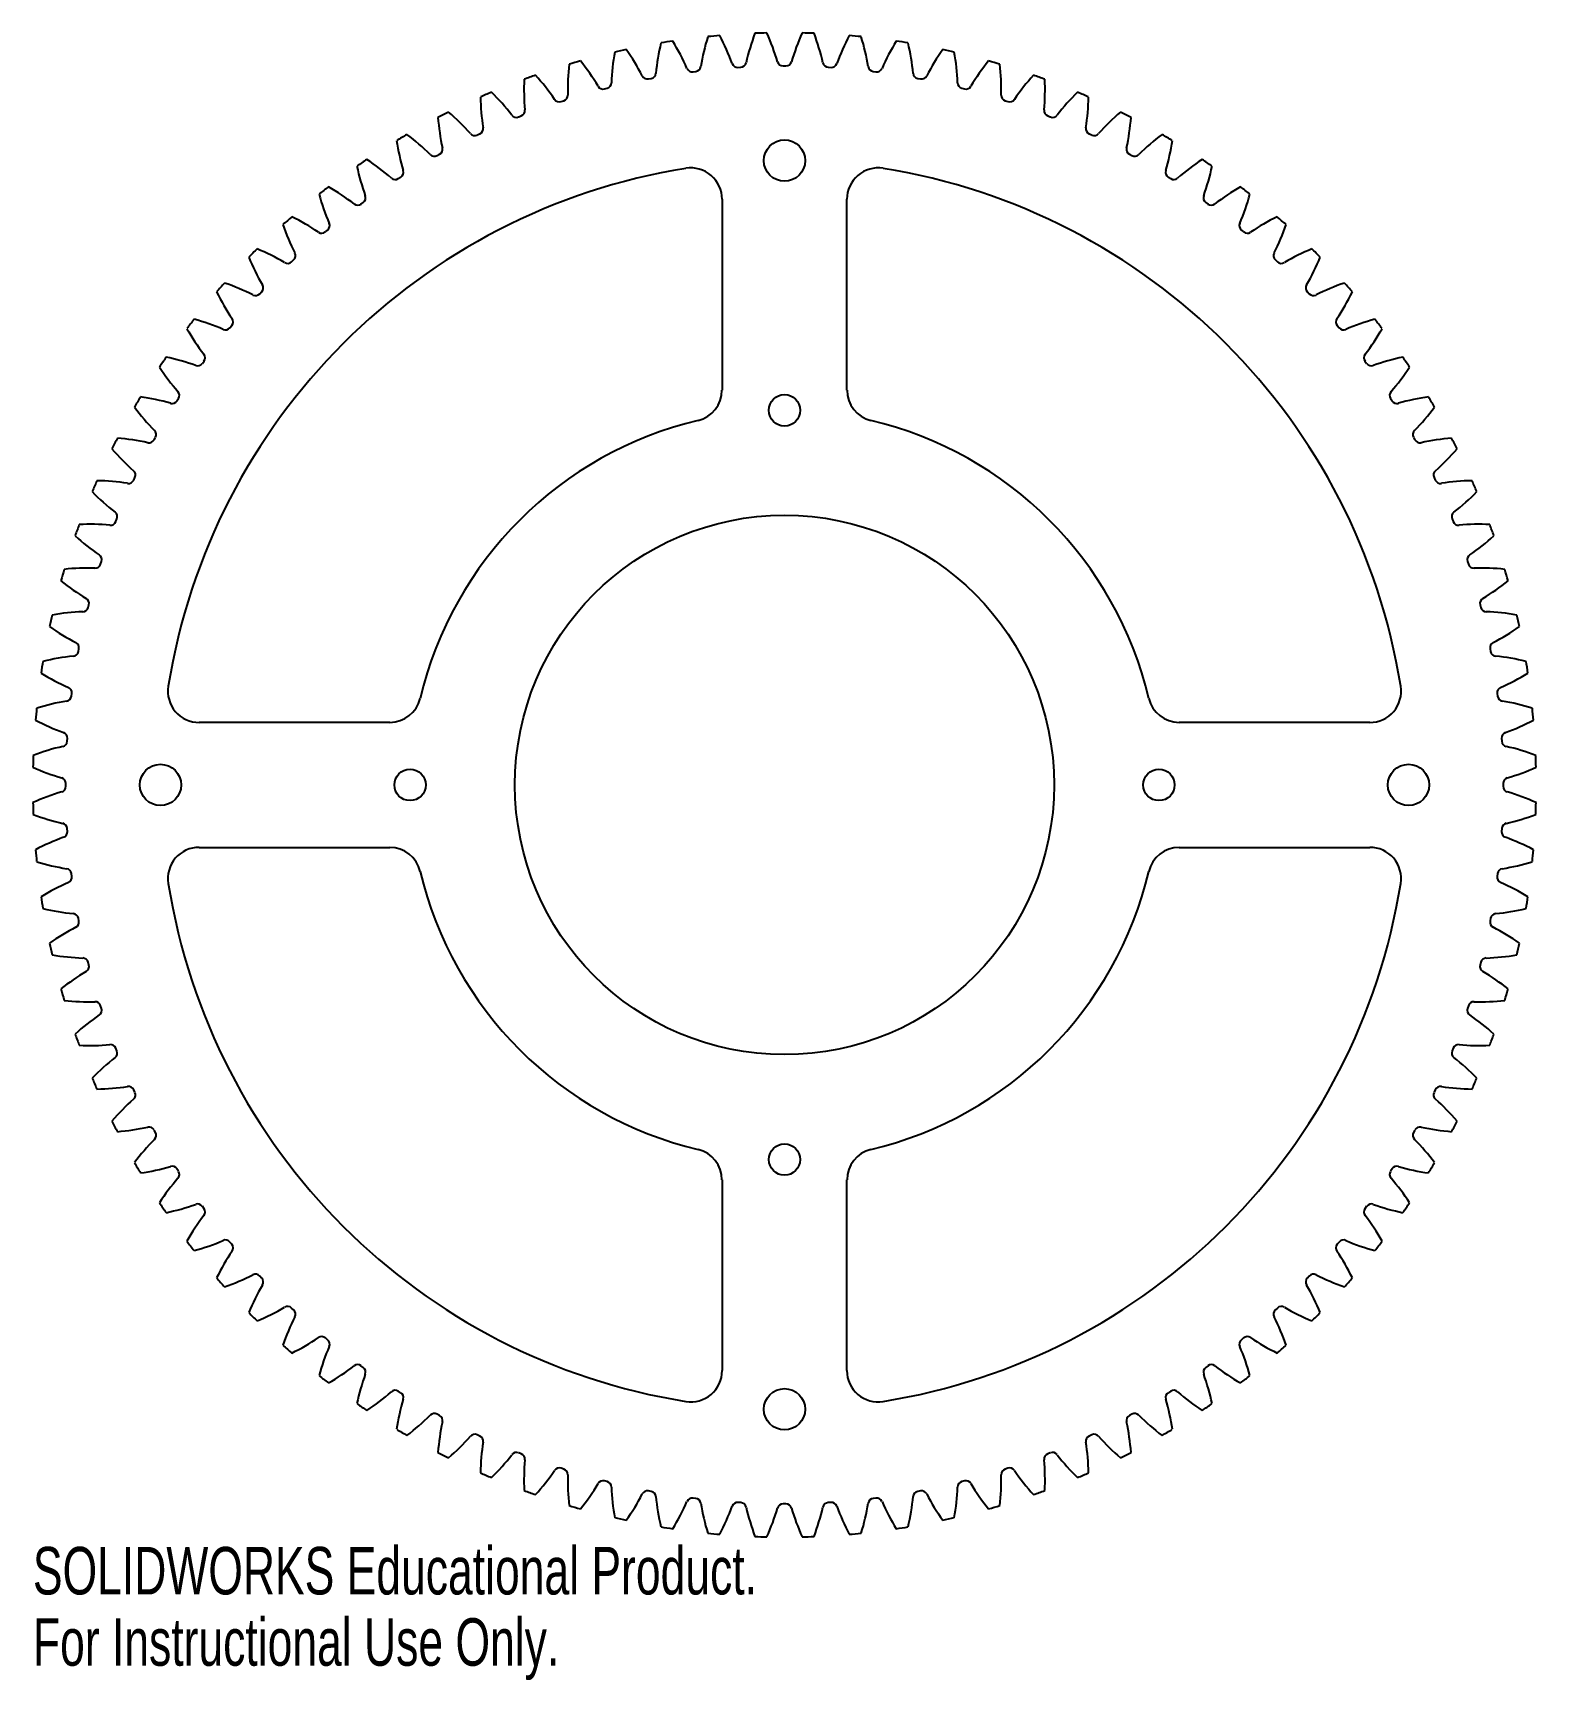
# Model space of a CAD drawing. Header units: millimetres. Extents: x -76 to 76, y -91 to 76.
import ezdxf

# ---------------------------------------------------------------- set-up
doc = ezdxf.new("R2010")
doc.units = ezdxf.units.MM
doc.styles.add('SLDTEXTSTYLE0', font='TXT', dxfattribs={"width": 0.7})

msp = doc.modelspace()

# ---------------------------------------------------------------- linework, layer by layer
at = {"color": 7, "linetype": 'Continuous', "lineweight": 25}
for p, q in [((-9.31, 72.53), (-9.02, 72.56)), ((-4.74, 72.97), (-4.45, 72.99)), ((-0.14, 73.12), (0.14, 73.12)), ((4.45, 72.99), (4.74, 72.97)), ((9.02, 72.56), (9.31, 72.53)), ((-18.32, 70.79), (-18.04, 70.86)), ((-13.84, 71.8), (-13.56, 71.85)), ((13.56, 71.85), (13.84, 71.8)), ((18.04, 70.86), (18.32, 70.79)), ((-22.73, 69.5), (-22.46, 69.59)), ((22.46, 69.59), (22.73, 69.5)), ((-27.05, 67.93), (-26.78, 68.04)), ((26.78, 68.04), (27.05, 67.93)), ((-31.26, 66.1), (-31, 66.22)), ((31, 66.22), (31.26, 66.1)), ((-35.35, 64.01), (-35.1, 64.15)), ((35.1, 64.15), (35.35, 64.01)), ((-39.3, 61.66), (-39.06, 61.82)), ((39.06, 61.82), (39.3, 61.66)), ((-43.1, 59.07), (-42.86, 59.24)), ((-6.35, 59.57), (-6.35, 40.16)), ((6.35, 40.16), (6.35, 59.57)), ((42.86, 59.24), (43.1, 59.07)), ((-46.72, 56.25), (-46.5, 56.43)), ((46.5, 56.43), (46.72, 56.25)), ((-50.16, 53.21), (-49.95, 53.4)), ((49.95, 53.4), (50.16, 53.21)), ((-53.4, 49.95), (-53.21, 50.16)), ((53.21, 50.16), (53.4, 49.95)), ((-56.43, 46.5), (-56.25, 46.72)), ((56.25, 46.72), (56.43, 46.5)), ((-59.24, 42.86), (-59.07, 43.1)), ((59.07, 43.1), (59.24, 42.86)), ((-61.82, 39.06), (-61.66, 39.3)), ((61.66, 39.3), (61.82, 39.06)), ((-64.15, 35.1), (-64.01, 35.35)), ((64.01, 35.35), (64.15, 35.1)), ((-66.22, 31), (-66.1, 31.26)), ((66.1, 31.26), (66.22, 31)), ((-68.04, 26.78), (-67.93, 27.05)), ((67.93, 27.05), (68.04, 26.78)), ((-69.59, 22.46), (-69.5, 22.73)), ((69.5, 22.73), (69.59, 22.46)), ((-70.86, 18.04), (-70.79, 18.32)), ((70.79, 18.32), (70.86, 18.04)), ((-71.85, 13.56), (-71.8, 13.84)), ((71.8, 13.84), (71.85, 13.56)), ((-72.56, 9.02), (-72.53, 9.31)), ((72.53, 9.31), (72.56, 9.02)), ((-40.16, 6.35), (-59.57, 6.35)), ((59.57, 6.35), (40.16, 6.35)), ((-72.99, 4.45), (-72.97, 4.74)), ((72.97, 4.74), (72.99, 4.45)), ((-73.12, -0.14), (-73.12, 0.14)), ((73.12, 0.14), (73.12, -0.14)), ((-72.97, -4.74), (-72.99, -4.45)), ((72.99, -4.45), (72.97, -4.74)), ((-59.57, -6.35), (-40.16, -6.35)), ((40.16, -6.35), (59.57, -6.35)), ((-72.53, -9.31), (-72.56, -9.02)), ((72.56, -9.02), (72.53, -9.31)), ((-71.8, -13.84), (-71.85, -13.56)), ((71.85, -13.56), (71.8, -13.84)), ((-70.79, -18.32), (-70.86, -18.04)), ((70.86, -18.04), (70.79, -18.32)), ((-69.5, -22.73), (-69.59, -22.46)), ((69.59, -22.46), (69.5, -22.73)), ((-67.93, -27.05), (-68.04, -26.78)), ((68.04, -26.78), (67.93, -27.05)), ((-66.1, -31.26), (-66.22, -31)), ((66.22, -31), (66.1, -31.26)), ((-64.01, -35.35), (-64.15, -35.1)), ((64.15, -35.1), (64.01, -35.35)), ((-61.66, -39.3), (-61.82, -39.06)), ((-6.35, -40.16), (-6.35, -59.57)), ((6.35, -59.57), (6.35, -40.16)), ((61.82, -39.06), (61.66, -39.3)), ((-59.07, -43.1), (-59.24, -42.86)), ((59.24, -42.86), (59.07, -43.1)), ((-56.25, -46.72), (-56.43, -46.5)), ((56.43, -46.5), (56.25, -46.72)), ((-53.21, -50.16), (-53.4, -49.95)), ((53.4, -49.95), (53.21, -50.16)), ((-49.95, -53.4), (-50.16, -53.21)), ((50.16, -53.21), (49.95, -53.4)), ((-46.5, -56.43), (-46.72, -56.25)), ((46.72, -56.25), (46.5, -56.43)), ((-42.86, -59.24), (-43.1, -59.07)), ((43.1, -59.07), (42.86, -59.24)), ((-39.06, -61.82), (-39.3, -61.66)), ((39.3, -61.66), (39.06, -61.82)), ((-35.1, -64.15), (-35.35, -64.01)), ((35.35, -64.01), (35.1, -64.15)), ((-31, -66.22), (-31.26, -66.1)), ((31.26, -66.1), (31, -66.22)), ((-26.78, -68.04), (-27.05, -67.93)), ((27.05, -67.93), (26.78, -68.04)), ((-22.46, -69.59), (-22.73, -69.5)), ((22.73, -69.5), (22.46, -69.59)), ((-18.04, -70.86), (-18.32, -70.79)), ((-13.56, -71.85), (-13.84, -71.8)), ((13.84, -71.8), (13.56, -71.85)), ((18.32, -70.79), (18.04, -70.86)), ((-9.02, -72.56), (-9.31, -72.53)), ((-4.45, -72.99), (-4.74, -72.97)), ((0.14, -73.12), (-0.14, -73.12)), ((4.74, -72.97), (4.45, -72.99)), ((9.31, -72.53), (9.02, -72.56))]:
    msp.add_line(p, q, dxfattribs=at)
for centre, radius in [((0, 63.5), 2.1), ((0, 38.1), 1.6), ((0, 0), 27.43), ((-63.5, 0), 2.1), ((63.5, 0), 2.1), ((-38.1, 0), 1.6), ((38.1, 0), 1.6), ((0, -38.1), 1.6), ((0, -63.5), 2.1)]:
    msp.add_circle(centre, radius, dxfattribs=at)
for centre, radius, start, end in [((9.9, 70.09), 23.1, 166.5655, 174.3342), ((0, 0), 76.5, 98.5466, 99.4534), ((-31.08, 63.6), 23.1, 23.6658, 31.4345), ((14.28, 69.33), 23.1, 162.9655, 170.7342), ((0, 0), 76.5, 94.9466, 95.8534), ((-27.02, 65.43), 23.1, 20.0658, 27.8345), ((18.61, 68.3), 23.1, 159.3655, 167.1342), ((0, 0), 76.5, 91.3466, 92.2534), ((-22.86, 67), 23.1, 16.4658, 24.2345), ((22.86, 67), 23.1, 155.7655, 163.5342), ((0, 0), 76.5, 87.7466, 88.6534), ((-18.61, 68.3), 23.1, 12.8658, 20.6345), ((27.02, 65.43), 23.1, 152.1655, 159.9342), ((0, 0), 76.5, 84.1466, 85.0534), ((-14.28, 69.33), 23.1, 9.2658, 17.0345), ((31.08, 63.6), 23.1, 148.5655, 156.3342), ((0, 0), 76.5, 80.5466, 81.4534), ((-9.9, 70.09), 23.1, 5.6658, 13.4345), ((5.48, 70.58), 23.1, 170.1655, 177.9342), ((0, 0), 76.5, 102.1466, 103.0534), ((-35.01, 61.53), 23.1, 27.2658, 35.0345), ((35.01, 61.53), 23.1, 144.9655, 152.7342), ((0, 0), 76.5, 76.9466, 77.8534), ((-5.48, 70.58), 23.1, 2.0658, 9.8345), ((0, 0), 76.5, 109.3466, 110.2534), ((-42.44, 56.65), 23.1, 34.4658, 42.2345), ((1.04, 70.78), 23.1, 173.7655, 181.5342), ((0, 0), 76.5, 105.7466, 106.6534), ((-38.8, 59.21), 23.1, 30.8658, 38.6345), ((-13.95, 72.38), 0.589, 207.2658, 280.8), ((-13.67, 72.43), 0.589, 280.8, 354.3342), ((-9.38, 73.11), 0.589, 203.6658, 277.2), ((-9.1, 73.15), 0.589, 277.2, 350.7342), ((-4.77, 73.56), 0.589, 200.0658, 273.6), ((-4.48, 73.58), 0.589, 273.6, 347.1342), ((-0.14, 73.71), 0.589, 196.4658, 270), ((0.14, 73.71), 0.589, 270, 343.5342), ((4.48, 73.58), 0.589, 192.8658, 266.4), ((4.77, 73.56), 0.589, 266.4, 339.9342), ((9.1, 73.15), 0.589, 189.2658, 262.8), ((9.38, 73.11), 0.589, 262.8, 336.3342), ((13.67, 72.43), 0.589, 185.6658, 259.2), ((13.95, 72.38), 0.589, 259.2, 332.7342), ((38.8, 59.21), 23.1, 141.3655, 149.1342), ((0, 0), 76.5, 73.3466, 74.2534), ((-1.04, 70.78), 23.1, 358.4658, 6.2345), ((42.44, 56.65), 23.1, 137.7655, 145.5342), ((0, 0), 76.5, 69.7466, 70.6534), ((0, 0), 76.5, 112.9466, 113.8534), ((-45.92, 53.88), 23.1, 38.0658, 45.8345), ((-3.41, 70.71), 23.1, 177.3655, 185.1342), ((-18.47, 71.36), 0.589, 210.8658, 284.4), ((-18.19, 71.43), 0.589, 284.4, 357.9342), ((18.19, 71.43), 0.589, 182.0658, 255.6), ((18.47, 71.36), 0.589, 255.6, 329.1342), ((3.41, 70.71), 23.1, 354.8658, 2.6345), ((45.92, 53.88), 23.1, 134.1655, 141.9342), ((0, 0), 76.5, 66.1466, 67.0534), ((-7.84, 70.35), 23.1, 180.9655, 188.7342), ((-22.92, 70.06), 0.589, 214.4658, 288), ((-22.64, 70.15), 0.589, 288, 1.5342), ((22.64, 70.15), 0.589, 178.4658, 252), ((22.92, 70.06), 0.589, 252, 325.5342), ((7.84, 70.35), 23.1, 351.2658, 359.0345), ((0, 0), 76.5, 116.5466, 117.4534), ((-12.24, 69.72), 23.1, 184.5655, 192.3342), ((-49.21, 50.89), 23.1, 41.6658, 49.4345), ((-27.27, 68.48), 0.589, 218.0658, 291.6), ((-27, 68.59), 0.589, 291.6, 5.1342), ((27, 68.59), 0.589, 174.8658, 248.4), ((27.27, 68.48), 0.589, 248.4, 321.9342), ((49.21, 50.89), 23.1, 130.5655, 138.3342), ((0, 0), 76.5, 62.5466, 63.4534), ((12.24, 69.72), 23.1, 347.6658, 355.4345), ((0, 0), 76.5, 120.1466, 121.0534), ((-16.6, 68.82), 23.1, 188.1655, 195.9342), ((-52.31, 47.7), 23.1, 45.2658, 53.0345), ((-31.52, 66.63), 0.589, 221.6658, 295.2), ((-31.25, 66.76), 0.589, 295.2, 8.7342), ((31.25, 66.76), 0.589, 171.2658, 244.8), ((31.52, 66.63), 0.589, 244.8, 318.3342), ((52.31, 47.7), 23.1, 126.9655, 134.7342), ((0, 0), 76.5, 58.9466, 59.8534), ((16.6, 68.82), 23.1, 344.0658, 351.8345), ((-35.64, 64.52), 0.589, 225.2658, 298.8), ((-35.38, 64.66), 0.589, 298.8, 12.3342), ((35.38, 64.66), 0.589, 167.6658, 241.2), ((35.64, 64.52), 0.589, 241.2, 314.7342), ((0, 0), 63.5, 99.0847, 170.9153), ((0, 0), 76.5, 123.7466, 124.6534), ((-20.89, 67.64), 23.1, 191.7655, 199.5342), ((-55.2, 44.32), 23.1, 48.8658, 56.6345), ((-39.37, 62.31), 0.589, 302.4, 15.9342), ((-9.53, 59.57), 3.18, 0, 99.0847), ((9.53, 59.57), 3.18, 80.9153, 180), ((0, 0), 63.5, 9.0847, 80.9153), ((39.37, 62.31), 0.589, 164.0658, 237.6), ((55.2, 44.32), 23.1, 123.3655, 131.1342), ((0, 0), 76.5, 55.3466, 56.2534), ((20.89, 67.64), 23.1, 340.4658, 348.2345), ((0, 0), 76.5, 127.3466, 128.2534), ((-57.87, 40.77), 23.1, 52.4658, 60.2345), ((-39.62, 62.16), 0.589, 228.8658, 302.4), ((39.62, 62.16), 0.589, 237.6, 311.1342), ((57.87, 40.77), 23.1, 119.7655, 127.5342), ((0, 0), 76.5, 51.7466, 52.6534), ((-25.09, 66.19), 23.1, 195.3655, 203.1342), ((-43.44, 59.55), 0.589, 232.4658, 306), ((-43.21, 59.72), 0.589, 306, 19.5342), ((43.21, 59.72), 0.589, 160.4658, 234), ((43.44, 59.55), 0.589, 234, 307.5342), ((25.09, 66.19), 23.1, 336.8658, 344.6345), ((0, 0), 76.5, 130.9466, 131.8534), ((-29.2, 64.49), 23.1, 198.9655, 206.7342), ((-60.32, 37.05), 23.1, 56.0658, 63.8345), ((-46.87, 56.89), 0.589, 309.6, 23.1342), ((46.87, 56.89), 0.589, 156.8658, 230.4), ((60.32, 37.05), 23.1, 116.1655, 123.9342), ((29.2, 64.49), 23.1, 333.2658, 341.0345), ((0, 0), 76.5, 48.1466, 49.0534), ((-47.1, 56.7), 0.589, 236.0658, 309.6), ((47.1, 56.7), 0.589, 230.4, 303.9342), ((0, 0), 76.5, 134.5466, 135.4534), ((-33.19, 62.53), 23.1, 202.5655, 210.3342), ((-62.53, 33.19), 23.1, 59.6658, 67.4345), ((-50.35, 53.83), 0.589, 313.2, 26.7342), ((50.35, 53.83), 0.589, 153.2658, 226.8), ((62.53, 33.19), 23.1, 112.5655, 120.3342), ((33.19, 62.53), 23.1, 329.6658, 337.4345), ((0, 0), 76.5, 44.5466, 45.4534), ((-50.56, 53.63), 0.589, 239.6658, 313.2), ((50.56, 53.63), 0.589, 226.8, 300.3342), ((0, 0), 76.5, 138.1466, 139.0534), ((-64.49, 29.2), 23.1, 63.2658, 71.0345), ((-53.63, 50.56), 0.589, 316.8, 30.3342), ((53.63, 50.56), 0.589, 149.6658, 223.2), ((64.49, 29.2), 23.1, 108.9655, 116.7342), ((0, 0), 76.5, 40.9466, 41.8534), ((-37.05, 60.32), 23.1, 206.1655, 213.9342), ((-53.83, 50.35), 0.589, 243.2658, 316.8), ((53.83, 50.35), 0.589, 223.2, 296.7342), ((37.05, 60.32), 23.1, 326.0658, 333.8345), ((0, 0), 76.5, 141.7466, 142.6534), ((-66.19, 25.09), 23.1, 66.8658, 74.6345), ((-56.7, 47.1), 0.589, 320.4, 33.9342), ((56.7, 47.1), 0.589, 146.0658, 219.6), ((66.19, 25.09), 23.1, 105.3655, 113.1342), ((0, 0), 76.5, 37.3466, 38.2534), ((-40.77, 57.87), 23.1, 209.7655, 217.5342), ((-56.89, 46.87), 0.589, 246.8658, 320.4), ((56.89, 46.87), 0.589, 219.6, 293.1342), ((40.77, 57.87), 23.1, 322.4658, 330.2345), ((-59.55, 43.44), 0.589, 324, 37.5342), ((59.55, 43.44), 0.589, 142.4658, 216), ((0, 0), 76.5, 145.3466, 146.2534), ((-44.32, 55.2), 23.1, 213.3655, 221.1342), ((-67.64, 20.89), 23.1, 70.4658, 78.2345), ((-59.72, 43.21), 0.589, 250.4658, 324), ((59.72, 43.21), 0.589, 216, 289.5342), ((67.64, 20.89), 23.1, 101.7655, 109.5342), ((44.32, 55.2), 23.1, 318.8658, 326.6345), ((0, 0), 76.5, 33.7466, 34.6534), ((0, 0), 76.5, 148.9466, 149.8534), ((-68.82, 16.6), 23.1, 74.0658, 81.8345), ((-62.31, 39.37), 0.589, 254.0658, 327.6), ((-62.16, 39.62), 0.589, 327.6, 41.1342), ((-9.53, 40.16), 3.17, 283.3424, 0), ((9.53, 40.16), 3.17, 180, 256.6576), ((62.16, 39.62), 0.589, 138.8658, 212.4), ((62.31, 39.37), 0.589, 212.4, 285.9342), ((68.82, 16.6), 23.1, 98.1655, 105.9342), ((0, 0), 76.5, 30.1466, 31.0534), ((-47.7, 52.31), 23.1, 216.9655, 224.7342), ((0, 0), 38.1, 103.3424, 166.6576), ((0, 0), 38.1, 13.3424, 76.6576), ((47.7, 52.31), 23.1, 315.2658, 323.0345), ((0, 0), 76.5, 152.5466, 153.4534), ((-69.72, 12.24), 23.1, 77.6658, 85.4345), ((-64.52, 35.64), 0.589, 331.2, 44.7342), ((64.52, 35.64), 0.589, 135.2658, 208.8), ((69.72, 12.24), 23.1, 94.5655, 102.3342), ((0, 0), 76.5, 26.5466, 27.4534), ((-50.89, 49.21), 23.1, 220.5655, 228.3342), ((-64.66, 35.38), 0.589, 257.6658, 331.2), ((64.66, 35.38), 0.589, 208.8, 282.3342), ((50.89, 49.21), 23.1, 311.6658, 319.4345), ((-66.63, 31.52), 0.589, 334.8, 48.3342), ((66.63, 31.52), 0.589, 131.6658, 205.2), ((0, 0), 76.5, 156.1466, 157.0534), ((-70.35, 7.84), 23.1, 81.2658, 89.0345), ((-66.76, 31.25), 0.589, 261.2658, 334.8), ((66.76, 31.25), 0.589, 205.2, 278.7342), ((70.35, 7.84), 23.1, 90.9655, 98.7342), ((0, 0), 76.5, 22.9466, 23.8534), ((-53.88, 45.92), 23.1, 224.1655, 231.9342), ((53.88, 45.92), 23.1, 308.0658, 315.8345), ((-68.48, 27.27), 0.589, 338.4, 51.9342), ((68.48, 27.27), 0.589, 128.0658, 201.6), ((0, 0), 76.5, 159.7466, 160.6534), ((-56.65, 42.44), 23.1, 227.7655, 235.5342), ((-70.71, 3.41), 23.1, 84.8658, 92.6345), ((-68.59, 27), 0.589, 264.8658, 338.4), ((68.59, 27), 0.589, 201.6, 275.1342), ((70.71, 3.41), 23.1, 87.3655, 95.1342), ((56.65, 42.44), 23.1, 304.4658, 312.2345), ((0, 0), 76.5, 19.3466, 20.2534), ((0, 0), 76.5, 163.3466, 164.2534), ((-70.78, -1.04), 23.1, 88.4658, 96.2345), ((-70.15, 22.64), 0.589, 268.4658, 342), ((-70.06, 22.92), 0.589, 342, 55.5342), ((70.06, 22.92), 0.589, 124.4658, 198), ((70.15, 22.64), 0.589, 198, 271.5342), ((70.78, -1.04), 23.1, 83.7655, 91.5342), ((0, 0), 76.5, 15.7466, 16.6534), ((-59.21, 38.8), 23.1, 231.3655, 239.1342), ((59.21, 38.8), 23.1, 300.8658, 308.6345), ((-71.36, 18.47), 0.589, 345.6, 59.1342), ((71.36, 18.47), 0.589, 120.8658, 194.4), ((0, 0), 76.5, 166.9466, 167.8534), ((-70.58, -5.48), 23.1, 92.0658, 99.8345), ((-71.43, 18.19), 0.589, 272.0658, 345.6), ((71.43, 18.19), 0.589, 194.4, 267.9342), ((70.58, -5.48), 23.1, 80.1655, 87.9342), ((0, 0), 76.5, 12.1466, 13.0534), ((-61.53, 35.01), 23.1, 234.9655, 242.7342), ((61.53, 35.01), 23.1, 297.2658, 305.0345), ((-72.43, 13.67), 0.589, 275.6658, 349.2), ((-72.38, 13.95), 0.589, 349.2, 62.7342), ((72.38, 13.95), 0.589, 117.2658, 190.8), ((72.43, 13.67), 0.589, 190.8, 264.3342), ((0, 0), 76.5, 170.5466, 171.4534), ((-70.09, -9.9), 23.1, 95.6658, 103.4345), ((70.09, -9.9), 23.1, 76.5655, 84.3342), ((0, 0), 76.5, 8.5466, 9.4534), ((-63.6, 31.08), 23.1, 238.5655, 246.3342), ((63.6, 31.08), 23.1, 293.6658, 301.4345), ((-69.33, -14.28), 23.1, 99.2658, 107.0345), ((-73.15, 9.1), 0.589, 279.2658, 352.8), ((-73.11, 9.38), 0.589, 352.8, 66.3342), ((-59.57, 9.53), 3.18, 170.9153, 270), ((-40.16, 9.53), 3.17, 270, 346.6576), ((40.16, 9.53), 3.17, 193.3424, 270), ((59.57, 9.53), 3.18, 270, 9.0847), ((73.11, 9.38), 0.589, 113.6658, 187.2), ((73.15, 9.1), 0.589, 187.2, 260.7342), ((69.33, -14.28), 23.1, 72.9655, 80.7342), ((0, 0), 76.5, 174.1466, 175.0534), ((0, 0), 76.5, 4.9466, 5.8534), ((-65.43, 27.02), 23.1, 242.1655, 249.9342), ((-73.56, 4.77), 0.589, 356.4, 69.9342), ((73.56, 4.77), 0.589, 110.0658, 183.6), ((65.43, 27.02), 23.1, 290.0658, 297.8345), ((-68.3, -18.61), 23.1, 102.8658, 110.6345), ((-73.58, 4.48), 0.589, 282.8658, 356.4), ((73.58, 4.48), 0.589, 183.6, 257.1342), ((68.3, -18.61), 23.1, 69.3655, 77.1342), ((0, 0), 76.5, 177.7466, 178.6534), ((-67, 22.86), 23.1, 245.7655, 253.5342), ((67, 22.86), 23.1, 286.4658, 294.2345), ((0, 0), 76.5, 1.3466, 2.2534), ((-73.71, 0.14), 0.589, 0, 73.5342), ((73.71, 0.14), 0.589, 106.4658, 180), ((-67, -22.86), 23.1, 106.4658, 114.2345), ((-73.71, -0.14), 0.589, 286.4658, 0), ((73.71, -0.14), 0.589, 180, 253.5342), ((67, -22.86), 23.1, 65.7655, 73.5342), ((0, 0), 76.5, 181.3466, 182.2534), ((-68.3, 18.61), 23.1, 249.3655, 257.1342), ((68.3, 18.61), 23.1, 282.8658, 290.6345), ((0, 0), 76.5, 357.7466, 358.6534), ((-73.58, -4.48), 0.589, 3.6, 77.1342), ((-73.56, -4.77), 0.589, 290.0658, 3.6), ((73.56, -4.77), 0.589, 176.4, 249.9342), ((73.58, -4.48), 0.589, 102.8658, 176.4), ((-65.43, -27.02), 23.1, 110.0658, 117.8345), ((0, 0), 76.5, 184.9466, 185.8534), ((-59.57, -9.53), 3.18, 90, 189.0847), ((-40.16, -9.53), 3.17, 13.3424, 90), ((40.16, -9.53), 3.17, 90, 166.6576), ((59.57, -9.53), 3.18, 350.9153, 90), ((65.43, -27.02), 23.1, 62.1655, 69.9342), ((0, 0), 76.5, 354.1466, 355.0534), ((-69.33, 14.28), 23.1, 252.9655, 260.7342), ((69.33, 14.28), 23.1, 279.2658, 287.0345), ((-63.6, -31.08), 23.1, 113.6658, 121.4345), ((-73.15, -9.1), 0.589, 7.2, 80.7342), ((-73.11, -9.38), 0.589, 293.6658, 7.2), ((0, 0), 63.5, 189.0847, 260.9153), ((0, 0), 38.1, 193.3424, 256.6576), ((0, 0), 38.1, 283.3424, 346.6576), ((0, 0), 63.5, 279.0847, 350.9153), ((73.11, -9.38), 0.589, 172.8, 246.3342), ((73.15, -9.1), 0.589, 99.2658, 172.8), ((63.6, -31.08), 23.1, 58.5655, 66.3342), ((0, 0), 76.5, 188.5466, 189.4534), ((0, 0), 76.5, 350.5466, 351.4534), ((-70.09, 9.9), 23.1, 256.5655, 264.3342), ((-72.43, -13.67), 0.589, 10.8, 84.3342), ((72.43, -13.67), 0.589, 95.6658, 169.2), ((70.09, 9.9), 23.1, 275.6658, 283.4345), ((-61.53, -35.01), 23.1, 117.2658, 125.0345), ((-72.38, -13.95), 0.589, 297.2658, 10.8), ((72.38, -13.95), 0.589, 169.2, 242.7342), ((61.53, -35.01), 23.1, 54.9655, 62.7342), ((0, 0), 76.5, 192.1466, 193.0534), ((0, 0), 76.5, 346.9466, 347.8534), ((-70.58, 5.48), 23.1, 260.1655, 267.9342), ((-71.43, -18.19), 0.589, 14.4, 87.9342), ((-71.36, -18.47), 0.589, 300.8658, 14.4), ((71.36, -18.47), 0.589, 165.6, 239.1342), ((71.43, -18.19), 0.589, 92.0658, 165.6), ((70.58, 5.48), 23.1, 272.0658, 279.8345), ((-59.21, -38.8), 23.1, 120.8658, 128.6345), ((59.21, -38.8), 23.1, 51.3655, 59.1342), ((0, 0), 76.5, 195.7466, 196.6534), ((0, 0), 76.5, 343.3466, 344.2534), ((-70.78, 1.04), 23.1, 263.7655, 271.5342), ((-56.65, -42.44), 23.1, 124.4658, 132.2345), ((-70.15, -22.64), 0.589, 18, 91.5342), ((-70.06, -22.92), 0.589, 304.4658, 18), ((70.06, -22.92), 0.589, 162, 235.5342), ((70.15, -22.64), 0.589, 88.4658, 162), ((56.65, -42.44), 23.1, 47.7655, 55.5342), ((70.78, 1.04), 23.1, 268.4658, 276.2345), ((0, 0), 76.5, 199.3466, 200.2534), ((-70.71, -3.41), 23.1, 267.3655, 275.1342), ((-68.59, -27), 0.589, 21.6, 95.1342), ((68.59, -27), 0.589, 84.8658, 158.4), ((70.71, -3.41), 23.1, 264.8658, 272.6345), ((0, 0), 76.5, 339.7466, 340.6534), ((-53.88, -45.92), 23.1, 128.0658, 135.8345), ((-68.48, -27.27), 0.589, 308.0658, 21.6), ((68.48, -27.27), 0.589, 158.4, 231.9342), ((53.88, -45.92), 23.1, 44.1655, 51.9342), ((0, 0), 76.5, 202.9466, 203.8534), ((0, 0), 76.5, 336.1466, 337.0534), ((-70.35, -7.84), 23.1, 270.9655, 278.7342), ((-66.76, -31.25), 0.589, 25.2, 98.7342), ((-66.63, -31.52), 0.589, 311.6658, 25.2), ((66.63, -31.52), 0.589, 154.8, 228.3342), ((66.76, -31.25), 0.589, 81.2658, 154.8), ((70.35, -7.84), 23.1, 261.2658, 269.0345), ((-50.89, -49.21), 23.1, 131.6658, 139.4345), ((50.89, -49.21), 23.1, 40.5655, 48.3342), ((0, 0), 76.5, 206.5466, 207.4534), ((-69.72, -12.24), 23.1, 274.5655, 282.3342), ((-64.66, -35.38), 0.589, 28.8, 102.3342), ((64.66, -35.38), 0.589, 77.6658, 151.2), ((69.72, -12.24), 23.1, 257.6658, 265.4345), ((0, 0), 76.5, 332.5466, 333.4534), ((-47.7, -52.31), 23.1, 135.2658, 143.0345), ((-64.52, -35.64), 0.589, 315.2658, 28.8), ((64.52, -35.64), 0.589, 151.2, 224.7342), ((47.7, -52.31), 23.1, 36.9655, 44.7342), ((0, 0), 76.5, 210.1466, 211.0534), ((-9.53, -40.16), 3.17, 0, 76.6576), ((9.53, -40.16), 3.17, 103.3424, 180), ((0, 0), 76.5, 328.9466, 329.8534), ((-68.82, -16.6), 23.1, 278.1655, 285.9342), ((-44.32, -55.2), 23.1, 138.8658, 146.6345), ((-62.31, -39.37), 0.589, 32.4, 105.9342), ((-62.16, -39.62), 0.589, 318.8658, 32.4), ((62.16, -39.62), 0.589, 147.6, 221.1342), ((44.32, -55.2), 23.1, 33.3655, 41.1342), ((62.31, -39.37), 0.589, 74.0658, 147.6), ((68.82, -16.6), 23.1, 254.0658, 261.8345), ((0, 0), 76.5, 213.7466, 214.6534), ((-67.64, -20.89), 23.1, 281.7655, 289.5342), ((-59.72, -43.21), 0.589, 36, 109.5342), ((-59.55, -43.44), 0.589, 322.4658, 36), ((59.55, -43.44), 0.589, 144, 217.5342), ((59.72, -43.21), 0.589, 70.4658, 144), ((67.64, -20.89), 23.1, 250.4658, 258.2345), ((0, 0), 76.5, 325.3466, 326.2534), ((-40.77, -57.87), 23.1, 142.4658, 150.2345), ((40.77, -57.87), 23.1, 29.7655, 37.5342), ((0, 0), 76.5, 217.3466, 218.2534), ((-66.19, -25.09), 23.1, 285.3655, 293.1342), ((-56.89, -46.87), 0.589, 39.6, 113.1342), ((-56.7, -47.1), 0.589, 326.0658, 39.6), ((56.7, -47.1), 0.589, 140.4, 213.9342), ((56.89, -46.87), 0.589, 66.8658, 140.4), ((66.19, -25.09), 23.1, 246.8658, 254.6345), ((0, 0), 76.5, 321.7466, 322.6534), ((-37.05, -60.32), 23.1, 146.0658, 153.8345), ((37.05, -60.32), 23.1, 26.1655, 33.9342), ((0, 0), 76.5, 220.9466, 221.8534), ((-64.49, -29.2), 23.1, 288.9655, 296.7342), ((-53.83, -50.35), 0.589, 43.2, 116.7342), ((-53.63, -50.56), 0.589, 329.6658, 43.2), ((53.63, -50.56), 0.589, 136.8, 210.3342), ((53.83, -50.35), 0.589, 63.2658, 136.8), ((64.49, -29.2), 23.1, 243.2658, 251.0345), ((0, 0), 76.5, 318.1466, 319.0534), ((-33.19, -62.53), 23.1, 149.6658, 157.4345), ((33.19, -62.53), 23.1, 22.5655, 30.3342), ((-62.53, -33.19), 23.1, 292.5655, 300.3342), ((-50.56, -53.63), 0.589, 46.8, 120.3342), ((-50.35, -53.83), 0.589, 333.2658, 46.8), ((50.35, -53.83), 0.589, 133.2, 206.7342), ((50.56, -53.63), 0.589, 59.6658, 133.2), ((62.53, -33.19), 23.1, 239.6658, 247.4345), ((0, 0), 76.5, 224.5466, 225.4534), ((-29.2, -64.49), 23.1, 153.2658, 161.0345), ((29.2, -64.49), 23.1, 18.9655, 26.7342), ((0, 0), 76.5, 314.5466, 315.4534), ((-60.32, -37.05), 23.1, 296.1655, 303.9342), ((-47.1, -56.7), 0.589, 50.4, 123.9342), ((-46.87, -56.89), 0.589, 336.8658, 50.4), ((46.87, -56.89), 0.589, 129.6, 203.1342), ((47.1, -56.7), 0.589, 56.0658, 129.6), ((60.32, -37.05), 23.1, 236.0658, 243.8345), ((0, 0), 76.5, 228.1466, 229.0534), ((-25.09, -66.19), 23.1, 156.8658, 164.6345), ((25.09, -66.19), 23.1, 15.3655, 23.1342), ((0, 0), 76.5, 310.9466, 311.8534), ((0, 0), 76.5, 231.7466, 232.6534), ((-57.87, -40.77), 23.1, 299.7655, 307.5342), ((-43.44, -59.55), 0.589, 54, 127.5342), ((-20.89, -67.64), 23.1, 160.4658, 168.2345), ((-43.21, -59.72), 0.589, 340.4658, 54), ((-9.53, -59.57), 3.18, 260.9153, 0), ((9.53, -59.57), 3.18, 180, 279.0847), ((43.21, -59.72), 0.589, 126, 199.5342), ((20.89, -67.64), 23.1, 11.7655, 19.5342), ((43.44, -59.55), 0.589, 52.4658, 126), ((57.87, -40.77), 23.1, 232.4658, 240.2345), ((0, 0), 76.5, 307.3466, 308.2534), ((-55.2, -44.32), 23.1, 303.3655, 311.1342), ((-39.62, -62.16), 0.589, 57.6, 131.1342), ((-39.37, -62.31), 0.589, 344.0658, 57.6), ((39.37, -62.31), 0.589, 122.4, 195.9342), ((39.62, -62.16), 0.589, 48.8658, 122.4), ((55.2, -44.32), 23.1, 228.8658, 236.6345), ((0, 0), 76.5, 235.3466, 236.2534), ((-16.6, -68.82), 23.1, 164.0658, 171.8345), ((16.6, -68.82), 23.1, 8.1655, 15.9342), ((0, 0), 76.5, 303.7466, 304.6534), ((-52.31, -47.7), 23.1, 306.9655, 314.7342), ((-35.64, -64.52), 0.589, 61.2, 134.7342), ((-12.24, -69.72), 23.1, 167.6658, 175.4345), ((-35.38, -64.66), 0.589, 347.6658, 61.2), ((35.38, -64.66), 0.589, 118.8, 192.3342), ((12.24, -69.72), 23.1, 4.5655, 12.3342), ((35.64, -64.52), 0.589, 45.2658, 118.8), ((52.31, -47.7), 23.1, 225.2658, 233.0345), ((0, 0), 76.5, 238.9466, 239.8534), ((-49.21, -50.89), 23.1, 310.5655, 318.3342), ((-31.52, -66.63), 0.589, 64.8, 138.3342), ((-31.25, -66.76), 0.589, 351.2658, 64.8), ((-7.84, -70.35), 23.1, 171.2658, 179.0345), ((31.25, -66.76), 0.589, 115.2, 188.7342), ((7.84, -70.35), 23.1, 0.9655, 8.7342), ((31.52, -66.63), 0.589, 41.6658, 115.2), ((49.21, -50.89), 23.1, 221.6658, 229.4345), ((0, 0), 76.5, 300.1466, 301.0534), ((0, 0), 76.5, 242.5466, 243.4534), ((-45.92, -53.88), 23.1, 314.1655, 321.9342), ((-27.27, -68.48), 0.589, 68.4, 141.9342), ((-27, -68.59), 0.589, 354.8658, 68.4), ((-3.41, -70.71), 23.1, 174.8658, 182.6345), ((27, -68.59), 0.589, 111.6, 185.1342), ((3.41, -70.71), 23.1, 357.3655, 5.1342), ((27.27, -68.48), 0.589, 38.0658, 111.6), ((45.92, -53.88), 23.1, 218.0658, 225.8345), ((0, 0), 76.5, 296.5466, 297.4534), ((0, 0), 76.5, 246.1466, 247.0534), ((-42.44, -56.65), 23.1, 317.7655, 325.5342), ((-22.92, -70.06), 0.589, 72, 145.5342), ((-22.64, -70.15), 0.589, 358.4658, 72), ((1.04, -70.78), 23.1, 178.4658, 186.2345), ((-1.04, -70.78), 23.1, 353.7655, 1.5342), ((22.64, -70.15), 0.589, 108, 181.5342), ((22.92, -70.06), 0.589, 34.4658, 108), ((42.44, -56.65), 23.1, 214.4658, 222.2345), ((0, 0), 76.5, 292.9466, 293.8534), ((0, 0), 76.5, 249.7466, 250.6534), ((-38.8, -59.21), 23.1, 321.3655, 329.1342), ((-18.47, -71.36), 0.589, 75.6, 149.1342), ((-18.19, -71.43), 0.589, 2.0658, 75.6), ((5.48, -70.58), 23.1, 182.0658, 189.8345), ((-13.95, -72.38), 0.589, 79.2, 152.7342), ((-13.67, -72.43), 0.589, 5.6658, 79.2), ((13.67, -72.43), 0.589, 100.8, 174.3342), ((13.95, -72.38), 0.589, 27.2658, 100.8), ((-5.48, -70.58), 23.1, 350.1655, 357.9342), ((18.19, -71.43), 0.589, 104.4, 177.9342), ((18.47, -71.36), 0.589, 30.8658, 104.4), ((38.8, -59.21), 23.1, 210.8658, 218.6345), ((0, 0), 76.5, 289.3466, 290.2534), ((0, 0), 76.5, 253.3466, 254.2534), ((-35.01, -61.53), 23.1, 324.9655, 332.7342), ((9.9, -70.09), 23.1, 185.6658, 193.4345), ((-31.08, -63.6), 23.1, 328.5655, 336.3342), ((-9.38, -73.11), 0.589, 82.8, 156.3342), ((-9.1, -73.15), 0.589, 9.2658, 82.8), ((14.28, -69.33), 23.1, 189.2658, 197.0345), ((-27.02, -65.43), 23.1, 332.1655, 339.9342), ((-4.77, -73.56), 0.589, 86.4, 159.9342), ((-4.48, -73.58), 0.589, 12.8658, 86.4), ((18.61, -68.3), 23.1, 192.8658, 200.6345), ((-22.86, -67), 23.1, 335.7655, 343.5342), ((-0.14, -73.71), 0.589, 90, 163.5342), ((0.14, -73.71), 0.589, 16.4658, 90), ((22.86, -67), 23.1, 196.4658, 204.2345), ((-18.61, -68.3), 23.1, 339.3655, 347.1342), ((4.48, -73.58), 0.589, 93.6, 167.1342), ((4.77, -73.56), 0.589, 20.0658, 93.6), ((27.02, -65.43), 23.1, 200.0658, 207.8345), ((-14.28, -69.33), 23.1, 342.9655, 350.7342), ((9.1, -73.15), 0.589, 97.2, 170.7342), ((9.38, -73.11), 0.589, 23.6658, 97.2), ((31.08, -63.6), 23.1, 203.6658, 211.4345), ((-9.9, -70.09), 23.1, 346.5655, 354.3342), ((35.01, -61.53), 23.1, 207.2658, 215.0345), ((0, 0), 76.5, 285.7466, 286.6534), ((0, 0), 76.5, 256.9466, 257.8534), ((0, 0), 76.5, 282.1466, 283.0534), ((0, 0), 76.5, 260.5466, 261.4534), ((0, 0), 76.5, 264.1466, 265.0534), ((0, 0), 76.5, 267.7466, 268.6534), ((0, 0), 76.5, 271.3466, 272.2534), ((0, 0), 76.5, 274.9466, 275.8534), ((0, 0), 76.5, 278.5466, 279.4534)]:
    msp.add_arc(centre, radius, start, end, dxfattribs=at)

# ---------------------------------------------------------------- texts
at = {"color": 7, "linetype": 'Continuous', "char_height": 4.8336, "attachment_point": 1, "style": 'SLDTEXTSTYLE0'}
for s, insert in [('SOLIDWORKS Educational Product.', (-76.48, -77.5)), ('For Instructional Use Only.', (-76.48, -84.75))]:
    msp.add_mtext(s, dxfattribs=dict(at, insert=insert))

doc.saveas('drawing.dxf')
